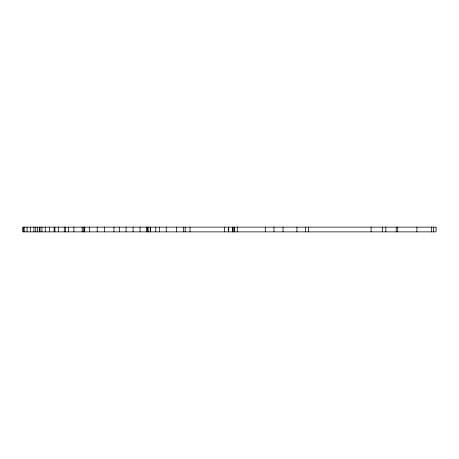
<?xml version="1.0" encoding="UTF-8"?>
<svg xmlns="http://www.w3.org/2000/svg" width="459" height="459" viewBox="0 0 459 459"><rect width="100%" height="100%" fill="white"/><g stroke="black" fill="none" stroke-linecap="round" stroke-linejoin="round"><path stroke-width="0.69" d="M433.503 227.136L433.503 231.864M431.477 227.136L431.477 231.864M416.921 227.136L416.921 231.864M397.689 227.136L397.689 231.864M396.22 227.136L396.22 231.864M385.824 227.136L385.824 231.864M382.422 227.136L382.422 231.864M371.107 227.136L371.107 231.864M308.574 227.136L308.574 231.864M305.614 227.136L305.614 231.864M296.95 227.136L296.95 231.864M283.037 227.136L283.037 231.864M273.96 227.136L273.96 231.864M265.308 227.136L265.308 231.864M237.257 227.136L237.257 231.864M234.704 227.136L234.704 231.864M233.975 227.136L233.975 231.864M232.776 227.136L232.776 231.864M232.506 227.136L232.506 231.864M228.668 227.136L228.668 231.864M228.456 227.136L228.456 231.864M224.457 227.136L224.457 231.864M190.032 227.136L190.032 231.864M185.161 227.136L185.161 231.864M183.33 227.136L183.33 231.864M176.44 227.136L176.44 231.864M166.244 227.136L166.244 231.864M159.508 227.136L159.508 231.864M155.796 227.136L155.796 231.864M150.535 227.136L150.535 231.864M150.259 227.136L150.259 231.864M148.125 227.136L148.125 231.864M147.373 227.136L147.373 231.864M146.392 227.136L146.392 231.864M140.052 227.136L140.052 231.864M133.099 227.136L133.099 231.864M126.064 227.136L126.064 231.864M119.501 227.136L119.501 231.864M113.952 227.136L113.952 231.864M104.663 227.136L104.663 231.864M97.21 227.136L97.21 231.864M89.488 227.136L89.488 231.864M84.737 227.136L84.737 231.864M84.473 227.136L84.473 231.864M83.291 227.136L83.28 231.864M82.138 227.136L82.138 231.864M73.893 227.136L73.893 231.864M68.632 227.136L68.632 231.864M65.66 227.136L65.66 231.864M64.306 227.136L64.306 231.864M58.614 227.136L58.614 231.864M54.902 227.136L54.902 231.864M54.133 227.136L54.133 231.864M49.457 227.136L49.457 231.864M45.269 227.136L45.269 231.864M41.976 227.136L41.976 231.864M39.979 227.136L39.979 231.864M39.692 227.136L39.692 231.864M37.667 227.136L37.667 231.864M35.745 227.136L35.745 231.864M33.914 227.136L33.914 231.864M30.627 227.136L30.627 231.864M27.058 227.136L27.058 231.864M24.178 227.136L24.178 231.864M23.053 227.136L23.053 231.864M436.05 227.136L22.95 227.136L22.95 231.864L436.05 231.864L436.05 227.136"/></g></svg>
